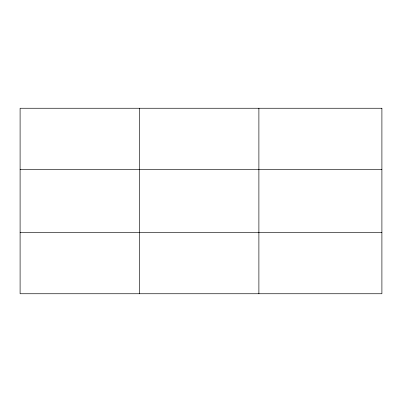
<?xml version="1.0" encoding="UTF-8"?>
<svg xmlns="http://www.w3.org/2000/svg" width="402" height="402" viewBox="0 0 402 402"><rect width="100%" height="100%" fill="white"/><g stroke="black" fill="none" stroke-linecap="round" stroke-linejoin="round"><path stroke-width="0.6" d="M139.494 293.746L139.494 108.254M258.888 293.746L258.888 108.254M20.1 169.468L381.9 169.468M20.1 232.532L381.9 232.532M381.9 108.254L381.9 293.746L20.1 293.746L20.1 108.254L381.9 108.254"/></g></svg>
